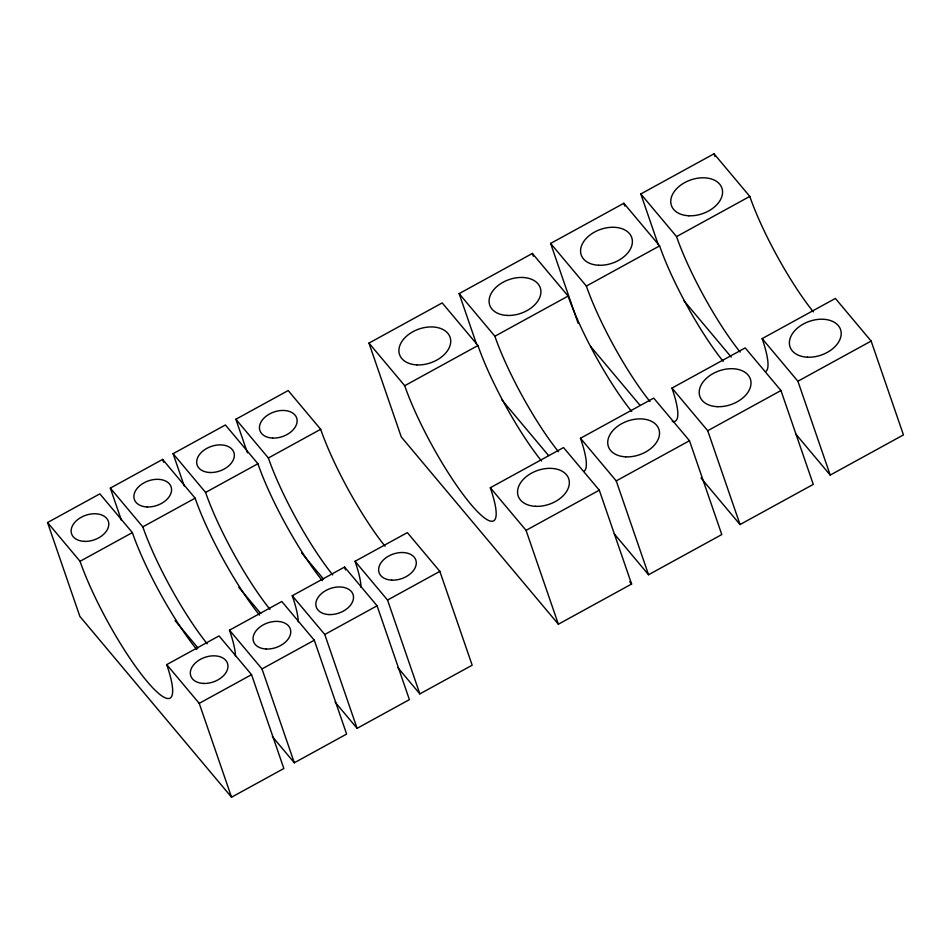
<?xml version="1.0" encoding="UTF-8"?>
<svg xmlns="http://www.w3.org/2000/svg" width="951" height="951" viewBox="0 0 951 951"><rect width="100%" height="100%" fill="white"/><g stroke="black" fill="none" stroke-linecap="round" stroke-linejoin="round"><path stroke-width="1.43" d="M368.964 343.097L404.722 385.714A95.92 17.724 61.3 0 0 470.721 504.125A95.92 17.724 61.3 0 0 490.312 487.744L563.539 447.564L599.296 490.181L631.607 584.033L558.368 624.213L401.274 436.937L368.964 343.097L442.203 302.917L477.949 345.534A95.92 17.724 61.3 0 0 541.535 460.997M476.51 344.048L459.143 293.621L532.37 253.453L568.127 296.07A95.92 17.724 61.3 0 0 631.714 411.533M578.125 323.281L550.629 243.432L623.856 203.264L659.614 245.881A95.92 17.724 61.3 0 0 723.188 361.344M658.163 244.395L640.808 193.968L714.035 153.789L749.792 196.405A95.92 17.724 61.3 0 0 813.367 311.869M47.55 522.551L80.05 561.292A97.133 17.95 61.3 0 0 146.894 681.213A97.133 17.95 61.3 0 0 166.722 664.618L219.039 635.922L251.539 674.663L283.85 768.515L231.545 797.211L79.86 616.403L47.55 522.551L99.855 493.854L132.367 532.596A97.133 17.95 61.3 0 0 196.75 649.521M121.419 520.328L110.328 488.113L162.633 459.416L195.133 498.169A97.133 17.95 61.3 0 0 259.516 615.095M184.185 485.902L173.094 453.675L225.399 424.978L257.911 463.731A97.133 17.95 61.3 0 0 322.294 580.657M247.438 452.866L235.872 419.248L288.177 390.552L320.677 429.293A97.133 17.95 61.3 0 0 385.06 546.219M80.05 561.292L132.367 532.596M110.328 488.113L142.828 526.866L195.133 498.169M173.094 453.675L205.594 492.428L257.911 463.731M235.872 419.248L268.372 457.99L320.677 429.293M404.722 385.714L477.949 345.534M459.143 293.621L494.889 336.238L568.127 296.07M550.629 243.432L586.375 286.061L659.614 245.881M640.808 193.968L676.553 236.585L749.792 196.405M235.456 656.261A97.133 17.95 61.3 0 0 229.5 630.18L281.805 601.484L314.305 640.225L346.628 734.077L294.311 762.773L272.378 736.621M298.234 621.823A97.133 17.95 61.3 0 0 292.266 595.742L344.583 567.046L377.083 605.799L409.394 699.639L357.089 728.335L335.144 702.183M361 587.397A97.133 17.95 61.3 0 0 355.044 561.304L407.349 532.608L439.849 571.361L472.171 665.201L419.855 693.897L397.922 667.745M584.366 470.995A95.92 17.724 61.3 0 0 580.479 438.268L653.717 398.1L689.475 440.717L721.785 534.569L648.546 574.737L614.275 533.88M672.238 421.448A95.92 17.724 61.3 0 0 671.965 388.079L745.204 347.911L780.961 390.528L813.271 484.38L740.033 524.548L701.006 478.02M766.03 371.33A95.92 17.724 61.3 0 0 762.143 338.615L835.382 298.436L871.14 341.064L903.45 434.904L830.211 475.084L795.939 434.227M166.722 664.618L199.223 703.36L251.539 674.663M229.5 630.18L262 668.922L314.305 640.225M292.266 595.742L324.766 634.495L377.083 605.799M355.044 561.304L387.544 600.057L439.849 571.361M490.312 487.744L526.058 530.361L599.296 490.181M580.479 438.268L616.236 480.897L689.475 440.717M671.965 388.079L707.722 430.708L780.961 390.528M762.143 338.615L797.901 381.232L871.14 341.064M683.591 300.302L731.2 357.041M590.559 346.366L640.071 405.376M501.926 399.955L548.584 455.565M629.705 581.762L631.607 584.033M301.574 552.888L323.506 579.052M238.796 587.326L260.74 613.478M175.067 620.623L197.963 647.916M797.901 381.232L830.211 475.084M714.035 153.789L715.009 156.594M707.722 430.708L740.033 524.548M623.856 203.264L624.831 206.058M616.236 480.897L648.546 574.737M532.37 253.453L533.345 256.247M526.058 530.361L558.368 624.213M387.544 600.057L419.855 693.897M324.766 634.495L357.089 728.335M262 668.922L294.311 762.773M162.633 459.416L163.596 462.222M199.223 703.36L231.545 797.211M649.961 401.524A95.92 17.724 61.3 0 1 586.375 286.061M740.14 352.048A95.92 17.724 61.3 0 1 676.553 236.585M558.475 451.701A95.92 17.724 61.3 0 1 494.889 336.238M207.211 643.791A97.133 17.95 61.3 0 1 142.828 526.866M344.583 567.046A97.133 17.95 61.3 0 1 345.558 569.958M269.977 609.353A97.133 17.95 61.3 0 1 205.594 492.428M332.755 574.915A97.133 17.95 61.3 0 1 268.372 457.99M717.256 406.671A26.711 17.879 -19 0 0 750.422 379.176A26.711 17.879 -19 0 0 707.639 377.238A26.711 17.879 -19 0 0 717.256 406.671M598.631 265.246A26.711 17.879 -19 0 0 631.797 237.75A26.711 17.879 -19 0 0 589.002 235.812A26.711 17.879 -19 0 0 598.631 265.246M807.435 357.196A26.711 17.879 -19 0 0 840.601 329.7A26.711 17.879 -19 0 0 797.818 327.762A26.711 17.879 -19 0 0 807.435 357.196M688.809 215.77A26.711 17.879 -19 0 0 721.975 188.286A26.711 17.879 -19 0 0 679.18 186.348A26.711 17.879 -19 0 0 688.809 215.77M535.591 506.324A26.711 17.879 -19 0 0 568.757 478.829A26.711 17.879 -19 0 0 525.974 476.891A26.711 17.879 -19 0 0 535.591 506.324M416.966 364.899A26.711 17.879 -19 0 0 450.132 337.415A26.711 17.879 -19 0 0 407.337 335.477A26.711 17.879 -19 0 0 416.966 364.899M625.77 456.849A26.711 17.879 -19 0 0 658.936 429.365A26.711 17.879 -19 0 0 616.153 427.427A26.711 17.879 -19 0 0 625.77 456.849M507.145 315.435A26.711 17.879 -19 0 0 540.311 287.939A26.711 17.879 -19 0 0 497.516 286.001A26.711 17.879 -19 0 0 507.145 315.435M203.419 683.436A19.424 13.005 -19 0 0 227.539 663.441A19.424 13.005 -19 0 0 196.429 662.039A19.424 13.005 -19 0 0 203.419 683.436M84.247 541.369A19.424 13.005 -19 0 0 108.366 521.374A19.424 13.005 -19 0 0 77.257 519.971A19.424 13.005 -19 0 0 84.247 541.369M266.197 649.01A19.424 13.005 -19 0 0 290.317 629.003A19.424 13.005 -19 0 0 259.195 627.601A19.424 13.005 -19 0 0 266.197 649.01M147.025 506.942A19.424 13.005 -19 0 0 171.144 486.948A19.424 13.005 -19 0 0 140.023 485.533A19.424 13.005 -19 0 0 147.025 506.942M328.963 614.572A19.424 13.005 -19 0 0 353.083 594.577A19.424 13.005 -19 0 0 321.973 593.162A19.424 13.005 -19 0 0 328.963 614.572M209.791 472.504A19.424 13.005 -19 0 0 233.91 452.51A19.424 13.005 -19 0 0 202.801 451.095A19.424 13.005 -19 0 0 209.791 472.504M391.741 580.134A19.424 13.005 -19 0 0 415.86 560.139A19.424 13.005 -19 0 0 384.739 558.736A19.424 13.005 -19 0 0 391.741 580.134M272.568 438.066A19.424 13.005 -19 0 0 296.688 418.071A19.424 13.005 -19 0 0 265.567 416.669A19.424 13.005 -19 0 0 272.568 438.066"/></g></svg>
